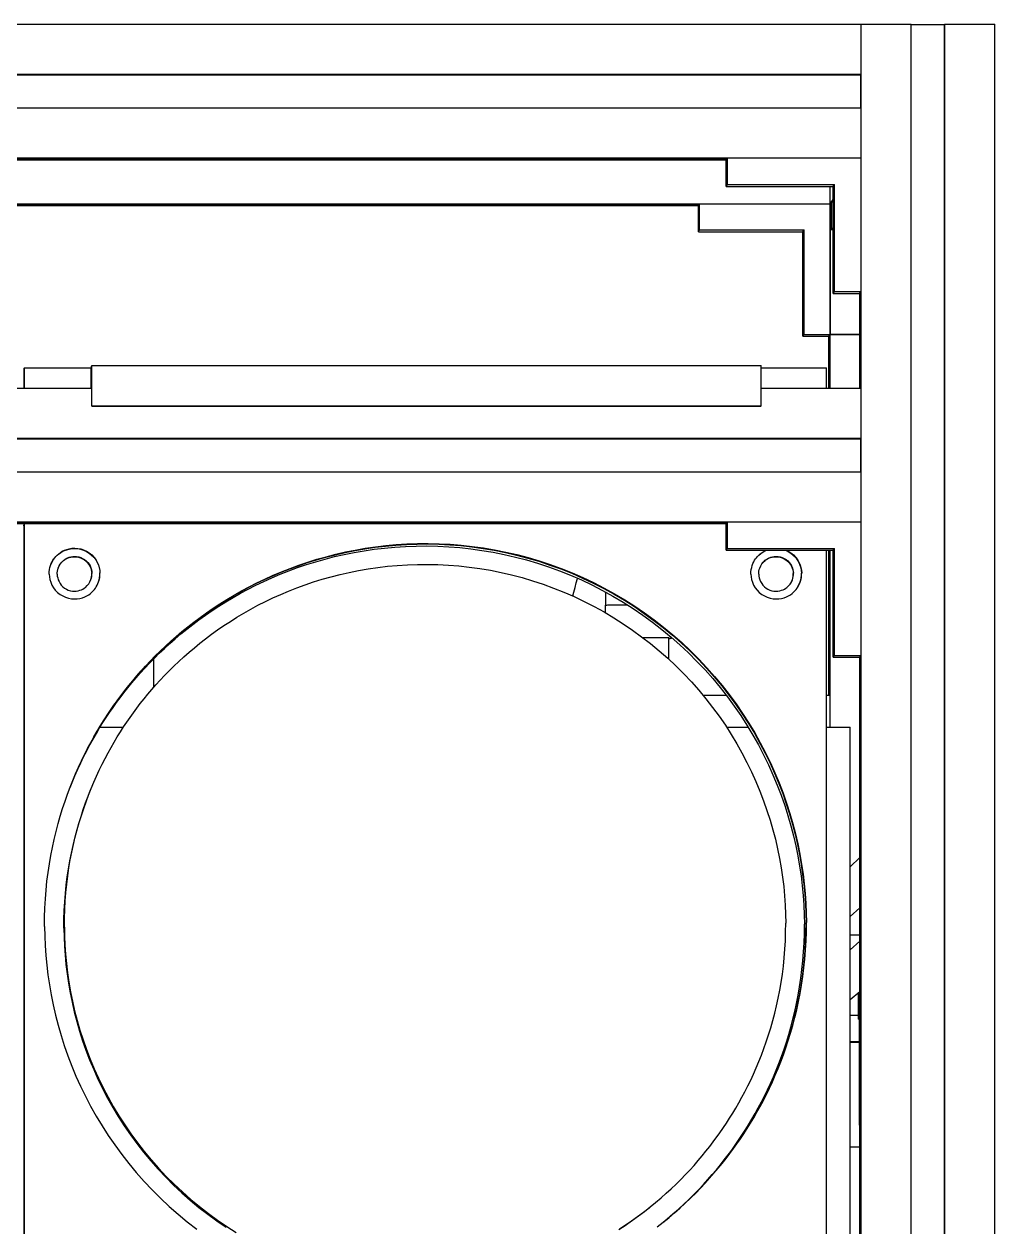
# Model space of a CAD drawing. Header units: millimetres. Extents: x -244 to 244, y -316 to 313.
# Drawn here: x 70.7 to 217.7, y 130.9 to 312.9 of the extents above; entities that cross this region are included whole.
import ezdxf

# ---------------------------------------------------------------- set-up
doc = ezdxf.new("R2010")
doc.units = ezdxf.units.MM
doc.layers.add('VISIBLE', color=7, linetype='Continuous')

msp = doc.modelspace()

# ---------------------------------------------------------------- linework, layer by layer
at = {"layer": 'VISIBLE'}
for p, q in [((-205.06, 312.91), (205.06, 312.91)), ((197.47, -315.95), (197.47, 312.91)), ((205.06, 43.76), (205.06, 312.91)), ((205.06, 312.82), (210.06, 312.82)), ((210.06, 312.82), (210.13, 312.91)), ((210.06, 43.76), (210.06, 312.82)), ((210.13, 43.76), (210.13, 312.91)), ((210.13, 312.91), (217.72, 312.91)), ((217.72, 43.76), (217.72, 312.91)), ((-197.47, 305.32), (197.47, 305.32)), ((-197.41, 305.22), (197.41, 305.22)), ((197.41, 305.22), (197.47, 305.32)), ((197.41, 300.25), (197.41, 305.22)), ((-197.47, 300.25), (197.47, 300.25)), ((-197.47, 292.66), (197.47, 292.66)), ((-177.15, 292.55), (177.15, 292.55)), ((-177.1, 292.47), (177.1, 292.47)), ((-177.04, 292.36), (177.04, 292.36)), ((177.04, 292.36), (177.22, 292.66)), ((177.04, 288.32), (177.04, 292.36)), ((177.22, 288.61), (177.22, 292.66)), ((177.04, 288.32), (177.22, 288.61)), ((177.04, 288.32), (193.22, 288.32)), ((177.22, 288.61), (193.42, 288.61)), ((192.78, 257.82), (192.78, 288.32)), ((193.22, 288.32), (193.42, 288.61)), ((193.22, 272.13), (193.22, 288.32)), ((193.42, 272.41), (193.42, 288.61)), ((192.78, 285.71), (193.22, 286.36)), ((192.97, 282.04), (192.97, 286)), ((192.97, 286), (193.22, 286)), ((-192.78, 285.71), (192.78, 285.71)), ((-172.95, 285.61), (172.95, 285.61)), ((-172.9, 285.54), (172.9, 285.54)), ((-172.84, 285.43), (172.84, 285.43)), ((172.84, 285.43), (173.01, 285.71)), ((172.84, 281.48), (172.84, 285.43)), ((173.01, 281.76), (173.01, 285.71)), ((172.84, 281.48), (173.01, 281.76)), ((172.84, 281.48), (188.64, 281.48)), ((173.01, 281.76), (188.83, 281.76)), ((188.64, 281.48), (188.83, 281.76)), ((188.64, 265.68), (188.64, 281.48)), ((188.83, 265.94), (188.83, 281.76)), ((192.82, 281.82), (192.97, 282.04)), ((192.82, 265.99), (192.82, 281.82)), ((192.82, 281.82), (193.22, 281.82)), ((192.97, 282.04), (193.22, 282.04)), ((193.22, 272.13), (193.42, 272.41)), ((193.22, 272.13), (197.27, 272.13)), ((193.42, 272.41), (197.47, 272.41)), ((197.23, 272.07), (197.47, 272.41)), ((197.23, 272.07), (197.23, 272.13)), ((197.23, 272.07), (197.27, 272.07)), ((197.27, 257.82), (197.27, 272.13)), ((197.34, 257.82), (197.34, 272.23)), ((197.39, 257.82), (197.39, 272.3)), ((188.64, 265.68), (188.83, 265.94)), ((188.83, 265.94), (197.27, 265.94)), ((192.59, 265.68), (192.82, 265.99)), ((192.71, 257.82), (192.71, 265.84)), ((192.82, 265.99), (197.27, 265.99)), ((188.64, 265.68), (192.59, 265.68)), ((192.59, 257.82), (192.59, 265.68)), ((192.66, 257.82), (192.66, 265.78)), ((70.79, 260.82), (70.81, 260.9)), ((70.79, 257.82), (70.79, 260.82)), ((70.81, 257.82), (70.81, 260.9)), ((70.81, 260.9), (80.93, 260.9)), ((80.93, 260.9), (81.03, 261.21)), ((80.93, 257.87), (80.93, 260.9)), ((81.03, 255.13), (81.03, 261.21)), ((81.03, 261.21), (182.31, 261.21)), ((182.31, 255.13), (182.31, 261.21)), ((182.31, 260.9), (192.21, 260.9)), ((192.21, 257.82), (192.21, 260.9)), ((50.64, 257.82), (81.01, 257.82)), ((80.93, 257.87), (81.01, 258.13)), ((80.93, 257.87), (81.01, 257.87)), ((81.01, 255.09), (81.01, 258.13)), ((182.31, 257.82), (197.47, 257.82)), ((81.01, 255.09), (81.03, 255.13)), ((81.01, 255.09), (182.28, 255.09)), ((81.03, 255.13), (182.31, 255.13)), ((182.28, 255.09), (182.31, 255.13)), ((-197.47, 250.23), (197.47, 250.23)), ((-197.41, 250.15), (197.41, 250.15)), ((197.41, 250.15), (197.47, 250.23)), ((197.41, 245.16), (197.41, 250.15)), ((-197.47, 245.16), (197.47, 245.16)), ((-197.47, 237.57), (197.47, 237.57)), ((-177.15, 237.48), (177.15, 237.48)), ((-177.1, 237.42), (177.1, 237.42)), ((-177.04, 237.33), (177.04, 237.33)), ((70.7, 236.96), (70.79, 237.26)), ((70.79, 116.05), (70.79, 237.33)), ((70.81, 116.05), (70.81, 237.33)), ((177.04, 237.33), (177.22, 237.57)), ((177.04, 233.28), (177.04, 237.33)), ((177.22, 233.52), (177.22, 237.57)), ((76.25, 232.9), (76.53, 233.07)), ((76.26, 232.93), (76.54, 233.11)), ((76.53, 233.07), (76.85, 233.23)), ((76.54, 233.11), (76.86, 233.27)), ((76.85, 233.23), (77.2, 233.36)), ((76.86, 233.27), (77.21, 233.4)), ((77.2, 233.36), (77.58, 233.46)), ((77.21, 233.4), (77.59, 233.5)), ((77.58, 233.46), (77.99, 233.53)), ((77.59, 233.5), (78, 233.57)), ((77.99, 233.53), (78.42, 233.55)), ((78, 233.57), (78.43, 233.59)), ((78.42, 233.55), (78.86, 233.52)), ((78.43, 233.59), (78.87, 233.56)), ((78.86, 233.52), (79.31, 233.44)), ((78.87, 233.56), (79.32, 233.47)), ((79.31, 233.44), (79.76, 233.3)), ((79.32, 233.47), (79.77, 233.33)), ((79.76, 233.3), (80.19, 233.1)), ((79.77, 233.33), (80.2, 233.14)), ((80.19, 233.1), (80.6, 232.85)), ((80.2, 233.14), (80.61, 232.89)), ((119.36, 232.94), (120.85, 233.24)), ((119.39, 233.01), (120.89, 233.31)), ((120.7, 232.94), (122.21, 233.2)), ((120.85, 233.24), (122.36, 233.5)), ((120.89, 233.31), (122.4, 233.57)), ((122.21, 233.2), (123.75, 233.43)), ((122.36, 233.5), (123.9, 233.72)), ((122.4, 233.57), (123.94, 233.8)), ((123.75, 233.43), (125.3, 233.61)), ((123.75, 233.43), (125.3, 233.61)), ((123.9, 233.72), (125.46, 233.91)), ((123.9, 233.72), (125.46, 233.91)), ((123.94, 233.8), (125.5, 233.98)), ((125.3, 233.61), (126.88, 233.76)), ((125.46, 233.91), (127.04, 234.05)), ((125.5, 233.98), (127.08, 234.12)), ((126.88, 233.76), (128.48, 233.86)), ((127.04, 234.05), (128.64, 234.15)), ((127.08, 234.12), (128.68, 234.22)), ((128.48, 233.86), (130.1, 233.91)), ((128.64, 234.15), (130.26, 234.21)), ((128.68, 234.22), (130.3, 234.28)), ((130.1, 233.91), (131.73, 233.93)), ((130.26, 234.21), (131.9, 234.22)), ((130.3, 234.28), (131.94, 234.29)), ((131.73, 233.93), (133.37, 233.89)), ((131.73, 233.93), (133.37, 233.89)), ((131.9, 234.22), (133.54, 234.19)), ((131.9, 234.22), (133.54, 234.19)), ((131.94, 234.29), (133.58, 234.26)), ((133.37, 233.89), (135.03, 233.81)), ((133.54, 234.19), (135.2, 234.1)), ((133.58, 234.26), (135.24, 234.17)), ((135.03, 233.81), (136.7, 233.67)), ((135.03, 233.81), (136.7, 233.67)), ((135.2, 234.1), (136.87, 233.97)), ((135.2, 234.1), (136.87, 233.97)), ((135.24, 234.17), (136.92, 234.04)), ((136.7, 233.67), (138.38, 233.49)), ((136.7, 233.67), (138.38, 233.49)), ((136.87, 233.97), (138.55, 233.79)), ((136.87, 233.97), (138.55, 233.79)), ((136.92, 234.04), (138.6, 233.86)), ((138.38, 233.49), (140.06, 233.26)), ((138.55, 233.79), (140.24, 233.55)), ((138.6, 233.86), (140.28, 233.62)), ((140.06, 233.26), (141.75, 232.97)), ((140.24, 233.55), (141.93, 233.27)), ((140.28, 233.62), (141.97, 233.34)), ((141.93, 233.27), (143.62, 232.93)), ((141.97, 233.34), (143.66, 233)), ((177.04, 233.28), (177.22, 233.52)), ((177.04, 233.28), (193.22, 233.28)), ((177.22, 233.52), (193.42, 233.52)), ((182.45, 232.9), (182.74, 233.07)), ((182.48, 232.93), (182.77, 233.11)), ((182.74, 233.07), (183.06, 233.23)), ((182.77, 233.11), (183.08, 233.27)), ((183.06, 233.23), (183.2, 233.28)), ((183.08, 233.27), (183.13, 233.28)), ((186, 233.28), (186.4, 233.1)), ((186.11, 233.28), (186.43, 233.14)), ((186.4, 233.1), (186.81, 232.85)), ((186.43, 233.14), (186.84, 232.89)), ((192.21, 116.05), (192.21, 233.28)), ((192.59, 211.33), (192.59, 233.28)), ((192.66, 211.33), (192.66, 233.28)), ((192.71, 211.33), (192.71, 233.28)), ((192.78, 211.33), (192.78, 233.28)), ((193.22, 233.28), (193.42, 233.52)), ((193.22, 217.1), (193.22, 233.28)), ((193.42, 217.32), (193.42, 233.52)), ((74.76, 230.99), (74.87, 231.26)), ((74.76, 230.96), (74.86, 231.23)), ((74.86, 231.23), (74.98, 231.48)), ((74.87, 231.26), (74.99, 231.52)), ((74.98, 231.48), (75.11, 231.71)), ((74.99, 231.52), (75.12, 231.75)), ((75.11, 231.71), (75.25, 231.92)), ((75.12, 231.75), (75.26, 231.95)), ((75.25, 231.92), (75.4, 232.12)), ((75.26, 231.95), (75.41, 232.15)), ((75.4, 232.12), (75.57, 232.32)), ((75.41, 232.15), (75.58, 232.35)), ((75.57, 232.32), (75.77, 232.52)), ((75.58, 232.35), (75.78, 232.55)), ((75.77, 232.52), (75.99, 232.71)), ((75.78, 232.55), (76, 232.75)), ((75.99, 232.71), (76.25, 232.9)), ((76, 232.75), (76.26, 232.93)), ((76.06, 230.92), (76.24, 231.22)), ((76.23, 231.19), (76.45, 231.46)), ((76.24, 231.22), (76.46, 231.49)), ((76.45, 231.46), (76.74, 231.73)), ((76.46, 231.49), (76.75, 231.76)), ((76.74, 231.73), (76.91, 231.86)), ((76.75, 231.76), (76.92, 231.89)), ((76.91, 231.86), (77.11, 231.97)), ((76.92, 231.89), (77.12, 232.01)), ((77.11, 231.97), (77.33, 232.08)), ((77.12, 232.01), (77.34, 232.12)), ((77.33, 232.08), (77.57, 232.17)), ((77.34, 232.12), (77.58, 232.21)), ((77.57, 232.17), (77.83, 232.24)), ((77.58, 232.21), (77.84, 232.28)), ((77.83, 232.24), (78.1, 232.29)), ((77.84, 232.28), (78.12, 232.32)), ((78.1, 232.29), (78.4, 232.3)), ((78.12, 232.32), (78.41, 232.34)), ((78.4, 232.3), (78.7, 232.28)), ((78.41, 232.34), (78.71, 232.32)), ((78.7, 232.28), (79.01, 232.22)), ((78.7, 232.28), (79.01, 232.22)), ((78.71, 232.32), (79.02, 232.26)), ((79.01, 232.22), (79.31, 232.13)), ((79.01, 232.22), (79.31, 232.13)), ((79.02, 232.26), (79.33, 232.16)), ((79.31, 232.13), (79.61, 231.99)), ((79.31, 232.13), (79.61, 231.99)), ((79.33, 232.16), (79.62, 232.03)), ((79.61, 231.99), (79.89, 231.82)), ((79.61, 231.99), (79.89, 231.82)), ((79.62, 232.03), (79.9, 231.86)), ((79.89, 231.82), (80.15, 231.62)), ((79.89, 231.82), (80.15, 231.62)), ((79.9, 231.86), (80.16, 231.65)), ((80.15, 231.62), (80.37, 231.38)), ((80.15, 231.62), (80.37, 231.38)), ((80.16, 231.65), (80.39, 231.42)), ((80.37, 231.38), (80.57, 231.13)), ((80.39, 231.42), (80.58, 231.16)), ((80.6, 232.85), (80.98, 232.55)), ((80.61, 232.89), (80.99, 232.59)), ((80.98, 232.55), (81.31, 232.21)), ((80.99, 232.59), (81.32, 232.24)), ((81.31, 232.21), (81.59, 231.84)), ((81.32, 232.24), (81.6, 231.87)), ((81.59, 231.84), (81.82, 231.44)), ((81.6, 231.87), (81.83, 231.48)), ((81.82, 231.44), (82, 231.03)), ((81.83, 231.48), (82.01, 231.07)), ((112.3, 230.94), (113.66, 231.4)), ((112.33, 231.01), (113.69, 231.47)), ((113.51, 231.11), (114.9, 231.54)), ((113.66, 231.4), (115.04, 231.83)), ((113.69, 231.47), (115.08, 231.9)), ((114.9, 231.54), (116.31, 231.94)), ((115.04, 231.83), (116.45, 232.23)), ((115.08, 231.9), (116.49, 232.3)), ((116.31, 231.94), (117.74, 232.31)), ((116.45, 232.23), (117.89, 232.6)), ((116.49, 232.3), (117.93, 232.67)), ((117.74, 232.31), (119.21, 232.64)), ((117.89, 232.6), (119.36, 232.94)), ((117.93, 232.67), (119.39, 233.01)), ((119.21, 232.64), (120.7, 232.94)), ((141.75, 232.97), (143.44, 232.63)), ((143.44, 232.63), (145.13, 232.24)), ((143.62, 232.93), (145.31, 232.54)), ((143.66, 233), (145.35, 232.61)), ((145.13, 232.24), (146.81, 231.8)), ((145.31, 232.54), (147, 232.09)), ((145.35, 232.61), (147.04, 232.16)), ((146.81, 231.8), (148.49, 231.3)), ((147, 232.09), (148.68, 231.6)), ((147.04, 232.16), (148.72, 231.67)), ((148.49, 231.3), (150.16, 230.75)), ((148.68, 231.6), (150.35, 231.04)), ((148.72, 231.67), (150.4, 231.11)), ((180.99, 230.99), (181.09, 231.26)), ((181.09, 231.26), (181.21, 231.52)), ((181.21, 231.52), (181.34, 231.75)), ((181.34, 231.75), (181.48, 231.95)), ((181.48, 231.95), (181.63, 232.15)), ((181.61, 232.13), (181.77, 232.32)), ((181.63, 232.15), (181.8, 232.35)), ((181.77, 232.32), (181.97, 232.52)), ((181.8, 232.35), (182, 232.55)), ((181.97, 232.52), (182.2, 232.71)), ((182, 232.55), (182.22, 232.75)), ((182.2, 232.71), (182.45, 232.9)), ((182.22, 232.75), (182.48, 232.93)), ((182.26, 230.92), (182.44, 231.22)), ((182.44, 231.22), (182.66, 231.49)), ((182.44, 231.22), (182.64, 231.46)), ((182.64, 231.46), (182.93, 231.73)), ((182.66, 231.49), (182.95, 231.76)), ((182.93, 231.73), (183.1, 231.86)), ((182.95, 231.76), (183.13, 231.89)), ((183.1, 231.86), (183.3, 231.97)), ((183.13, 231.89), (183.32, 232.01)), ((183.3, 231.97), (183.51, 232.08)), ((183.32, 232.01), (183.54, 232.12)), ((183.51, 232.08), (183.75, 232.17)), ((183.54, 232.12), (183.78, 232.21)), ((183.75, 232.17), (184.01, 232.24)), ((183.78, 232.21), (184.04, 232.28)), ((184.01, 232.24), (184.29, 232.29)), ((184.04, 232.28), (184.32, 232.32)), ((184.29, 232.29), (184.59, 232.3)), ((184.32, 232.32), (184.61, 232.34)), ((184.59, 232.3), (184.89, 232.28)), ((184.61, 232.34), (184.92, 232.32)), ((184.89, 232.28), (185.2, 232.22)), ((184.89, 232.28), (185.2, 232.22)), ((184.92, 232.32), (185.23, 232.26)), ((185.2, 232.22), (185.5, 232.13)), ((185.2, 232.22), (185.5, 232.13)), ((185.23, 232.26), (185.53, 232.16)), ((185.5, 232.13), (185.8, 231.99)), ((185.5, 232.13), (185.8, 231.99)), ((185.53, 232.16), (185.83, 232.03)), ((185.8, 231.99), (186.08, 231.82)), ((185.8, 231.99), (186.08, 231.82)), ((185.83, 232.03), (186.11, 231.86)), ((186.08, 231.82), (186.34, 231.62)), ((186.08, 231.82), (186.34, 231.62)), ((186.11, 231.86), (186.36, 231.65)), ((186.34, 231.62), (186.56, 231.38)), ((186.34, 231.62), (186.56, 231.38)), ((186.36, 231.65), (186.59, 231.42)), ((186.56, 231.38), (186.76, 231.13)), ((186.59, 231.42), (186.78, 231.16)), ((186.81, 232.85), (187.18, 232.55)), ((186.84, 232.89), (187.21, 232.59)), ((187.18, 232.55), (187.51, 232.21)), ((187.21, 232.59), (187.54, 232.24)), ((187.51, 232.21), (187.8, 231.84)), ((187.54, 232.24), (187.82, 231.87)), ((187.8, 231.84), (188.03, 231.44)), ((187.82, 231.87), (188.05, 231.48)), ((188.03, 231.44), (188.2, 231.03)), ((188.05, 231.48), (188.23, 231.07)), ((74.56, 229.63), (74.57, 230)), ((74.56, 229.63), (74.59, 229.23)), ((74.57, 230), (74.61, 230.35)), ((74.61, 230.35), (74.67, 230.68)), ((74.67, 230.68), (74.76, 230.99)), ((75.76, 229.63), (75.77, 229.88)), ((75.76, 229.63), (75.78, 229.36)), ((75.77, 229.88), (75.79, 230.12)), ((75.79, 230.12), (75.84, 230.35)), ((75.84, 230.35), (75.9, 230.56)), ((75.89, 230.53), (76.05, 230.89)), ((75.9, 230.56), (76.06, 230.92)), ((76.05, 230.89), (76.23, 231.19)), ((80.57, 231.13), (80.72, 230.86)), ((80.58, 231.16), (80.74, 230.89)), ((80.72, 230.86), (80.85, 230.58)), ((80.74, 230.89), (80.86, 230.61)), ((80.85, 230.58), (80.93, 230.3)), ((80.86, 230.61), (80.94, 230.33)), ((80.93, 230.3), (80.98, 230.02)), ((80.94, 230.33), (81, 230.06)), ((80.97, 229.25), (81, 229.5)), ((80.98, 230.02), (81.01, 229.75)), ((80.99, 229.29), (81.01, 229.53)), ((81, 230.06), (81.02, 229.79)), ((81, 229.5), (81.01, 229.75)), ((81.01, 229.53), (81.02, 229.79)), ((82, 231.03), (82.12, 230.62)), ((82.01, 231.07), (82.14, 230.66)), ((82.12, 230.62), (82.2, 230.22)), ((82.14, 230.66), (82.21, 230.25)), ((82.18, 229.1), (82.22, 229.45)), ((82.2, 230.22), (82.23, 229.82)), ((82.2, 229.13), (82.24, 229.48)), ((82.21, 230.25), (82.24, 229.86)), ((82.22, 229.45), (82.23, 229.82)), ((82.24, 229.48), (82.24, 229.86)), ((107.17, 228.85), (108.41, 229.41)), ((107.2, 228.92), (108.44, 229.48)), ((108.27, 229.12), (109.54, 229.65)), ((108.41, 229.41), (109.67, 229.94)), ((108.44, 229.48), (109.71, 230.01)), ((109.54, 229.65), (110.83, 230.16)), ((109.67, 229.94), (110.97, 230.46)), ((109.71, 230.01), (111.01, 230.53)), ((110.83, 230.16), (112.16, 230.65)), ((110.97, 230.46), (112.3, 230.94)), ((111.01, 230.53), (112.33, 231.01)), ((112.16, 230.65), (113.51, 231.11)), ((117.22, 229.26), (118.58, 229.61)), ((118.58, 229.61), (119.97, 229.92)), ((119.97, 229.92), (121.38, 230.21)), ((121.38, 230.21), (122.82, 230.46)), ((122.82, 230.46), (124.28, 230.67)), ((124.28, 230.67), (125.75, 230.85)), ((125.75, 230.85), (127.25, 230.98)), ((127.25, 230.98), (128.77, 231.08)), ((128.77, 231.08), (130.3, 231.13)), ((130.3, 231.13), (131.85, 231.14)), ((131.85, 231.14), (133.41, 231.11)), ((133.41, 231.11), (134.98, 231.03)), ((134.98, 231.03), (136.56, 230.9)), ((136.56, 230.9), (138.15, 230.73)), ((138.15, 230.73), (139.75, 230.51)), ((139.75, 230.51), (141.35, 230.24)), ((141.35, 230.24), (142.95, 229.92)), ((142.95, 229.92), (144.55, 229.55)), ((144.55, 229.55), (146.15, 229.13)), ((150.16, 230.75), (151.82, 230.15)), ((150.35, 231.04), (152.02, 230.44)), ((150.4, 231.11), (152.06, 230.51)), ((151.82, 230.15), (153.47, 229.49)), ((152.02, 230.44), (153.67, 229.78)), ((152.06, 230.51), (153.71, 229.85)), ((153.47, 229.49), (155.11, 228.78)), ((153.67, 229.78), (155.3, 229.07)), ((153.71, 229.85), (155.35, 229.14)), ((180.78, 229.63), (180.79, 230)), ((180.78, 229.63), (180.81, 229.23)), ((180.79, 230), (180.83, 230.35)), ((180.83, 230.35), (180.9, 230.68)), ((180.9, 230.68), (180.99, 230.99)), ((181.97, 229.88), (182, 230.12)), ((181.97, 229.63), (181.97, 229.88)), ((181.97, 229.63), (181.99, 229.36)), ((182, 230.12), (182.05, 230.35)), ((182.05, 230.35), (182.11, 230.56)), ((182.11, 230.56), (182.26, 230.92)), ((186.76, 231.13), (186.91, 230.86)), ((186.78, 231.16), (186.94, 230.89)), ((186.91, 230.86), (187.04, 230.58)), ((186.94, 230.89), (187.06, 230.61)), ((187.04, 230.58), (187.12, 230.3)), ((187.06, 230.61), (187.15, 230.33)), ((187.12, 230.3), (187.17, 230.02)), ((187.15, 230.33), (187.2, 230.06)), ((187.16, 229.25), (187.19, 229.5)), ((187.17, 230.02), (187.2, 229.75)), ((187.19, 229.5), (187.2, 229.75)), ((187.19, 229.29), (187.22, 229.53)), ((187.2, 230.06), (187.22, 229.79)), ((187.22, 229.53), (187.22, 229.79)), ((188.2, 231.03), (188.33, 230.62)), ((188.23, 231.07), (188.36, 230.66)), ((188.33, 230.62), (188.4, 230.22)), ((188.36, 230.66), (188.43, 230.25)), ((188.39, 229.1), (188.43, 229.45)), ((188.4, 230.22), (188.44, 229.82)), ((188.42, 229.13), (188.46, 229.48)), ((188.43, 230.25), (188.47, 229.86)), ((188.43, 229.45), (188.44, 229.82)), ((188.46, 229.48), (188.47, 229.86)), ((74.59, 229.23), (74.67, 228.83)), ((74.67, 228.83), (74.79, 228.42)), ((74.79, 228.42), (74.97, 228.01)), ((74.97, 228.01), (75.2, 227.61)), ((75.2, 227.61), (75.48, 227.24)), ((75.78, 229.36), (75.84, 229.08)), ((75.84, 229.08), (75.92, 228.8)), ((75.92, 228.8), (76.04, 228.52)), ((76.04, 228.52), (76.2, 228.25)), ((76.04, 228.52), (76.2, 228.25)), ((76.2, 228.25), (76.39, 227.99)), ((76.2, 228.25), (76.39, 227.99)), ((76.39, 227.99), (76.62, 227.76)), ((76.39, 227.99), (76.62, 227.76)), ((76.62, 227.76), (76.88, 227.56)), ((79.86, 227.52), (80.03, 227.65)), ((80.03, 227.65), (80.32, 227.92)), ((80.32, 227.92), (80.54, 228.19)), ((80.54, 228.19), (80.72, 228.49)), ((80.72, 228.49), (80.88, 228.86)), ((80.87, 228.84), (80.93, 229.03)), ((80.88, 228.86), (80.94, 229.06)), ((80.93, 229.03), (80.97, 229.25)), ((80.94, 229.06), (80.99, 229.29)), ((81.55, 227.53), (81.68, 227.74)), ((81.68, 227.74), (81.81, 227.97)), ((81.81, 227.97), (81.93, 228.22)), ((81.93, 228.22), (82.04, 228.5)), ((82.03, 228.47), (82.12, 228.77)), ((82.04, 228.5), (82.13, 228.8)), ((82.12, 228.77), (82.18, 229.1)), ((82.13, 228.8), (82.2, 229.13)), ((103.63, 227.05), (104.78, 227.67)), ((103.66, 227.12), (104.81, 227.74)), ((104.65, 227.38), (105.82, 227.98)), ((104.78, 227.67), (105.96, 228.27)), ((104.81, 227.74), (105.99, 228.34)), ((105.82, 227.98), (107.03, 228.56)), ((105.96, 228.27), (107.17, 228.85)), ((105.99, 228.34), (107.2, 228.92)), ((107.03, 228.56), (108.27, 229.12)), ((110.8, 227.09), (112.03, 227.57)), ((112.03, 227.57), (113.29, 228.03)), ((113.29, 228.03), (114.57, 228.47)), ((114.57, 228.47), (115.88, 228.88)), ((115.88, 228.88), (117.22, 229.26)), ((146.15, 229.13), (147.74, 228.65)), ((147.74, 228.65), (149.33, 228.13)), ((149.33, 228.13), (150.9, 227.56)), ((153.96, 226.95), (154.16, 227.64)), ((154.16, 227.64), (154.35, 228.32)), ((154.35, 228.32), (154.53, 228.99)), ((154.53, 228.99), (154.54, 229.02)), ((155.11, 228.78), (156.72, 228.02)), ((155.3, 229.07), (156.92, 228.3)), ((155.35, 229.14), (156.97, 228.37)), ((156.72, 228.02), (158.31, 227.2)), ((156.92, 228.3), (158.51, 227.49)), ((156.97, 228.37), (158.56, 227.56)), ((180.81, 229.23), (180.89, 228.83)), ((180.89, 228.83), (181.01, 228.42)), ((181.01, 228.42), (181.19, 228.01)), ((181.19, 228.01), (181.42, 227.61)), ((181.42, 227.61), (181.71, 227.24)), ((181.99, 229.36), (182.04, 229.08)), ((182.04, 229.08), (182.13, 228.8)), ((182.13, 228.8), (182.25, 228.52)), ((182.25, 228.52), (182.41, 228.25)), ((182.25, 228.52), (182.41, 228.25)), ((182.41, 228.25), (182.6, 227.99)), ((182.41, 228.25), (182.6, 227.99)), ((182.6, 227.99), (182.83, 227.76)), ((182.6, 227.99), (182.83, 227.76)), ((182.83, 227.76), (183.08, 227.56)), ((186.06, 227.52), (186.24, 227.65)), ((186.24, 227.65), (186.53, 227.92)), ((186.52, 227.92), (186.72, 228.16)), ((186.53, 227.92), (186.75, 228.19)), ((186.72, 228.16), (186.9, 228.46)), ((186.75, 228.19), (186.93, 228.49)), ((186.9, 228.46), (187.06, 228.82)), ((186.93, 228.49), (187.08, 228.86)), ((187.06, 228.82), (187.12, 229.03)), ((187.08, 228.86), (187.15, 229.06)), ((187.12, 229.03), (187.16, 229.25)), ((187.15, 229.06), (187.19, 229.29)), ((187.74, 227.5), (187.87, 227.7)), ((187.77, 227.53), (187.9, 227.74)), ((187.87, 227.7), (188, 227.93)), ((187.9, 227.74), (188.03, 227.97)), ((188, 227.93), (188.12, 228.19)), ((188.03, 227.97), (188.15, 228.22)), ((188.12, 228.19), (188.23, 228.46)), ((188.15, 228.22), (188.26, 228.5)), ((188.23, 228.46), (188.32, 228.77)), ((188.26, 228.5), (188.35, 228.8)), ((188.32, 228.77), (188.39, 229.1)), ((188.35, 228.8), (188.42, 229.13)), ((75.48, 227.24), (75.82, 226.9)), ((75.48, 227.24), (75.82, 226.9)), ((75.82, 226.9), (76.19, 226.6)), ((76.19, 226.6), (76.6, 226.35)), ((76.19, 226.6), (76.6, 226.35)), ((76.6, 226.35), (77.03, 226.15)), ((76.6, 226.35), (77.03, 226.15)), ((76.88, 227.56), (77.16, 227.38)), ((76.88, 227.56), (77.16, 227.38)), ((77.03, 226.15), (77.48, 226.01)), ((77.16, 227.38), (77.45, 227.25)), ((77.16, 227.38), (77.45, 227.25)), ((77.45, 227.25), (77.76, 227.15)), ((77.48, 226.01), (77.93, 225.93)), ((77.76, 227.15), (78.07, 227.1)), ((77.93, 225.93), (78.37, 225.9)), ((78.07, 227.1), (78.37, 227.08)), ((78.37, 227.08), (78.66, 227.09)), ((78.37, 225.9), (78.8, 225.92)), ((78.66, 227.09), (78.94, 227.14)), ((78.8, 225.92), (79.21, 225.98)), ((78.94, 227.14), (79.2, 227.21)), ((79.2, 227.21), (79.44, 227.3)), ((79.21, 225.98), (79.59, 226.09)), ((79.44, 227.3), (79.66, 227.4)), ((79.59, 226.09), (79.94, 226.22)), ((79.66, 227.4), (79.86, 227.52)), ((79.94, 226.22), (80.26, 226.38)), ((80.26, 226.38), (80.55, 226.55)), ((80.55, 226.55), (80.8, 226.74)), ((80.8, 226.74), (81.03, 226.93)), ((81.03, 226.93), (81.22, 227.13)), ((81.22, 227.13), (81.4, 227.33)), ((81.4, 227.33), (81.55, 227.53)), ((100.36, 225.11), (101.42, 225.77)), ((100.39, 225.17), (101.45, 225.84)), ((101.29, 225.48), (102.38, 226.13)), ((101.42, 225.77), (102.51, 226.42)), ((101.45, 225.84), (102.54, 226.49)), ((102.38, 226.13), (103.5, 226.77)), ((102.51, 226.42), (103.63, 227.05)), ((102.54, 226.49), (103.66, 227.12)), ((103.5, 226.77), (104.65, 227.38)), ((107.28, 225.5), (108.42, 226.05)), ((108.42, 226.05), (109.6, 226.58)), ((109.6, 226.58), (110.8, 227.09)), ((150.9, 227.56), (152.47, 226.93)), ((152.47, 226.93), (154.02, 226.26)), ((153.8, 226.35), (153.96, 226.95)), ((154.02, 226.26), (155.55, 225.54)), ((158.31, 227.2), (159.88, 226.33)), ((158.51, 227.49), (160.09, 226.62)), ((158.56, 227.56), (160.13, 226.69)), ((158.76, 226.96), (158.76, 226.41)), ((158.76, 226.41), (158.76, 225.69)), ((159.88, 226.33), (161.43, 225.42)), ((160.09, 226.62), (161.63, 225.7)), ((160.13, 226.69), (161.68, 225.77)), ((161.68, 225.77), (163.2, 224.81)), ((181.71, 227.24), (182.04, 226.9)), ((181.71, 227.24), (182.04, 226.9)), ((182.04, 226.9), (182.41, 226.6)), ((182.41, 226.6), (182.82, 226.35)), ((182.41, 226.6), (182.82, 226.35)), ((182.82, 226.35), (183.25, 226.15)), ((182.82, 226.35), (183.25, 226.15)), ((183.08, 227.56), (183.36, 227.38)), ((183.08, 227.56), (183.36, 227.38)), ((183.25, 226.15), (183.7, 226.01)), ((183.36, 227.38), (183.66, 227.25)), ((183.36, 227.38), (183.66, 227.25)), ((183.66, 227.25), (183.96, 227.15)), ((183.7, 226.01), (184.15, 225.93)), ((183.96, 227.15), (184.27, 227.1)), ((184.15, 225.93), (184.59, 225.9)), ((184.27, 227.1), (184.58, 227.08)), ((184.58, 227.08), (184.87, 227.09)), ((184.59, 225.9), (185.02, 225.92)), ((184.87, 227.09), (185.15, 227.14)), ((185.02, 225.92), (185.43, 225.98)), ((185.15, 227.14), (185.41, 227.21)), ((185.41, 227.21), (185.65, 227.3)), ((185.43, 225.98), (185.81, 226.09)), ((185.65, 227.3), (185.87, 227.4)), ((185.81, 226.09), (186.16, 226.22)), ((185.87, 227.4), (186.06, 227.52)), ((186.16, 226.22), (186.48, 226.38)), ((186.48, 226.38), (186.77, 226.55)), ((186.77, 226.55), (187.02, 226.74)), ((187.02, 226.74), (187.25, 226.93)), ((187.25, 226.93), (187.45, 227.13)), ((187.45, 227.13), (187.62, 227.33)), ((187.6, 227.31), (187.74, 227.5)), ((187.62, 227.33), (187.77, 227.53)), ((98.21, 223.46), (99.2, 224.15)), ((98.33, 223.74), (99.33, 224.43)), ((98.36, 223.81), (99.36, 224.5)), ((99.2, 224.15), (100.23, 224.82)), ((99.33, 224.43), (100.36, 225.11)), ((99.36, 224.5), (100.39, 225.17)), ((100.23, 224.82), (101.29, 225.48)), ((104.01, 223.75), (105.07, 224.35)), ((105.07, 224.35), (106.16, 224.94)), ((106.16, 224.94), (107.28, 225.5)), ((155.55, 225.54), (157.06, 224.76)), ((157.06, 224.76), (158.55, 223.94)), ((158.55, 223.94), (160.01, 223.07)), ((158.76, 225.69), (158.76, 224.97)), ((158.76, 223.82), (158.76, 224.97)), ((158.76, 224.97), (158.77, 224.97)), ((158.77, 224.97), (158.81, 224.97)), ((158.81, 224.97), (158.87, 224.98)), ((158.87, 224.98), (158.97, 224.98)), ((158.97, 224.98), (159.1, 224.99)), ((159.1, 224.99), (159.28, 224.99)), ((159.28, 224.99), (159.51, 224.99)), ((159.51, 224.99), (159.78, 225)), ((159.78, 225), (160.12, 225)), ((160.12, 225), (160.5, 225.01)), ((160.5, 225.01), (160.95, 225.01)), ((160.95, 225.01), (161.45, 225.02)), ((161.43, 225.42), (162.95, 224.45)), ((161.45, 225.02), (161.99, 225.02)), ((161.63, 225.7), (163.15, 224.74)), ((161.99, 225.02), (162.06, 225.02)), ((162.95, 224.45), (164.43, 223.44)), ((163.15, 224.74), (164.64, 223.72)), ((163.2, 224.81), (164.69, 223.79)), ((95.5, 221.62), (96.41, 222.34)), ((95.53, 221.69), (96.44, 222.4)), ((96.29, 222.06), (97.23, 222.76)), ((96.41, 222.34), (97.36, 223.04)), ((96.44, 222.4), (97.39, 223.11)), ((97.23, 222.76), (98.21, 223.46)), ((97.36, 223.04), (98.33, 223.74)), ((97.39, 223.11), (98.36, 223.81)), ((101, 221.87), (101.98, 222.51)), ((101.98, 222.51), (102.98, 223.14)), ((102.98, 223.14), (104.01, 223.75)), ((160.01, 223.07), (161.45, 222.16)), ((161.45, 222.16), (162.86, 221.2)), ((164.43, 223.44), (165.89, 222.38)), ((164.64, 223.72), (166.1, 222.66)), ((164.69, 223.79), (166.15, 222.73)), ((165.89, 222.38), (167.31, 221.28)), ((166.1, 222.66), (167.52, 221.56)), ((166.15, 222.73), (167.57, 221.63)), ((93.63, 219.89), (94.49, 220.62)), ((93.75, 220.17), (94.61, 220.9)), ((93.78, 220.24), (94.64, 220.97)), ((94.49, 220.62), (95.38, 221.34)), ((94.61, 220.9), (95.5, 221.62)), ((94.64, 220.97), (95.53, 221.69)), ((95.38, 221.34), (96.29, 222.06)), ((98.24, 219.88), (99.13, 220.55)), ((99.13, 220.55), (100.05, 221.22)), ((100.05, 221.22), (101, 221.87)), ((162.86, 221.2), (164.24, 220.19)), ((167.31, 221.28), (168.69, 220.14)), ((167.52, 221.56), (168.91, 220.41)), ((167.57, 221.63), (168.96, 220.48)), ((168.91, 220.41), (170.25, 219.23)), ((168.96, 220.48), (170.31, 219.29)), ((91.33, 217.95), (92.11, 218.7)), ((91.36, 218.02), (92.14, 218.76)), ((92, 218.42), (92.8, 219.16)), ((92.11, 218.7), (92.92, 219.43)), ((92.14, 218.76), (92.95, 219.5)), ((92.8, 219.16), (93.63, 219.89)), ((92.92, 219.43), (93.75, 220.17)), ((92.95, 219.5), (93.78, 220.24)), ((95.72, 217.83), (96.53, 218.52)), ((96.53, 218.52), (97.37, 219.21)), ((97.37, 219.21), (98.24, 219.88)), ((164.24, 220.19), (165.59, 219.15)), ((164.4, 220.07), (168.36, 220.07)), ((165.59, 219.15), (166.9, 218.06)), ((168.36, 216.77), (168.36, 220.07)), ((168.36, 219.98), (168.46, 219.98)), ((168.36, 219.94), (168.43, 219.94)), ((168.43, 219.94), (168.56, 219.94)), ((168.46, 219.98), (168.59, 219.97)), ((168.56, 219.94), (168.66, 219.95)), ((168.59, 219.97), (168.68, 219.97)), ((168.66, 219.95), (168.72, 219.95)), ((168.68, 219.97), (168.74, 219.96)), ((168.69, 220.14), (170.04, 218.95)), ((168.72, 219.95), (168.76, 219.95)), ((168.74, 219.96), (168.77, 219.96)), ((168.76, 219.95), (168.77, 219.96)), ((168.77, 219.96), (168.77, 220.07)), ((168.77, 219.96), (168.77, 219.96)), ((170.04, 218.95), (171.35, 217.73)), ((170.25, 219.23), (171.56, 218)), ((170.31, 219.29), (171.61, 218.07)), ((89.74, 216.19), (90.47, 216.93)), ((89.85, 216.46), (90.58, 217.21)), ((89.88, 216.53), (90.61, 217.27)), ((90.39, 212.54), (90.39, 216.86)), ((90.47, 216.93), (91.22, 217.68)), ((90.58, 217.21), (91.33, 217.95)), ((90.61, 217.27), (91.36, 218.02)), ((91.22, 217.68), (92, 218.42)), ((94.17, 216.44), (94.93, 217.14)), ((94.93, 217.14), (95.72, 217.83)), ((166.9, 218.06), (168.18, 216.94)), ((168.18, 216.94), (169.42, 215.78)), ((171.35, 217.73), (172.61, 216.46)), ((171.56, 218), (172.83, 216.74)), ((171.61, 218.07), (172.88, 216.8)), ((172.83, 216.74), (174.05, 215.44)), ((172.88, 216.8), (174.1, 215.5)), ((193.22, 217.1), (193.42, 217.32)), ((193.22, 217.1), (197.27, 217.1)), ((193.42, 217.32), (197.47, 217.32)), ((197.27, 217.1), (197.47, 217.32)), ((197.27, 116.05), (197.27, 217.1)), ((197.34, 116.05), (197.34, 217.18)), ((197.39, 116.05), (197.39, 217.23)), ((87.81, 214.21), (88.47, 214.96)), ((87.83, 214.28), (88.49, 215.03)), ((88.35, 214.69), (89.03, 215.44)), ((88.47, 214.96), (89.15, 215.71)), ((88.49, 215.03), (89.17, 215.78)), ((89.03, 215.44), (89.74, 216.19)), ((89.15, 215.71), (89.85, 216.46)), ((89.17, 215.78), (89.88, 216.53)), ((92.02, 214.32), (92.71, 215.03)), ((92.71, 215.03), (93.43, 215.73)), ((93.43, 215.73), (94.17, 216.44)), ((169.42, 215.78), (170.62, 214.58)), ((172.61, 216.46), (173.83, 215.17)), ((173.83, 215.17), (175.01, 213.84)), ((174.05, 215.44), (175.23, 214.11)), ((174.1, 215.5), (175.28, 214.17)), ((86.45, 212.45), (87.06, 213.2)), ((86.56, 212.72), (87.17, 213.46)), ((86.59, 212.78), (87.2, 213.53)), ((87.06, 213.2), (87.7, 213.94)), ((87.17, 213.46), (87.81, 214.21)), ((87.2, 213.53), (87.83, 214.28)), ((87.7, 213.94), (88.35, 214.69)), ((90.71, 212.9), (91.36, 213.61)), ((91.36, 213.61), (92.02, 214.32)), ((170.62, 214.58), (171.77, 213.35)), ((171.77, 213.35), (172.89, 212.09)), ((175.01, 213.84), (176.14, 212.48)), ((175.23, 214.11), (176.36, 212.75)), ((175.28, 214.17), (176.41, 212.81)), ((84.85, 210.49), (85.4, 211.23)), ((84.88, 210.55), (85.43, 211.29)), ((85.29, 210.96), (85.86, 211.7)), ((85.4, 211.23), (85.97, 211.97)), ((85.43, 211.29), (86, 212.04)), ((85.86, 211.7), (86.45, 212.45)), ((85.97, 211.97), (86.56, 212.72)), ((86, 212.04), (86.59, 212.78)), ((88.91, 210.77), (89.49, 211.48)), ((89.49, 211.48), (90.09, 212.19)), ((90.09, 212.19), (90.71, 212.9)), ((172.89, 212.09), (173.96, 210.8)), ((173.52, 211.33), (177.03, 211.33)), ((176.14, 212.48), (177.22, 211.09)), ((176.36, 212.75), (177.44, 211.36)), ((176.41, 212.81), (177.5, 211.42)), ((177.44, 211.36), (178.48, 209.94)), ((177.5, 211.42), (178.53, 210.01)), ((192.21, 211.33), (192.8, 211.33)), ((192.8, 206.51), (192.8, 211.33)), ((83.7, 208.74), (84.22, 209.48)), ((83.81, 209), (84.33, 209.75)), ((83.83, 209.06), (84.35, 209.81)), ((84.22, 209.48), (84.75, 210.22)), ((84.33, 209.75), (84.85, 210.49)), ((84.35, 209.81), (84.88, 210.55)), ((84.75, 210.22), (85.29, 210.96)), ((87.81, 209.36), (88.35, 210.07)), ((88.35, 210.07), (88.91, 210.77)), ((173.96, 210.8), (174.99, 209.49)), ((174.99, 209.49), (175.97, 208.15)), ((177.22, 211.09), (178.25, 209.68)), ((178.25, 209.68), (179.24, 208.24)), ((178.48, 209.94), (179.47, 208.51)), ((178.53, 210.01), (179.52, 208.57)), ((82.68, 207.19), (83.19, 207.97)), ((82.79, 207.45), (83.3, 208.23)), ((82.81, 207.51), (83.32, 208.3)), ((83.19, 207.97), (83.7, 208.74)), ((83.3, 208.23), (83.81, 209)), ((83.32, 208.3), (83.83, 209.06)), ((85.82, 206.53), (86.79, 207.96)), ((86.79, 207.96), (87.81, 209.36)), ((175.97, 208.15), (176.91, 206.78)), ((179.24, 208.24), (180.18, 206.79)), ((179.47, 208.51), (180.41, 207.05)), ((179.52, 208.57), (180.46, 207.11)), ((81.3, 204.96), (81.79, 205.81)), ((81.32, 205.02), (81.81, 205.87)), ((81.69, 205.55), (82.18, 206.38)), ((81.79, 205.81), (82.29, 206.64)), ((81.81, 205.87), (82.31, 206.7)), ((82.18, 206.38), (82.68, 207.19)), ((82.26, 206.51), (85.8, 206.51)), ((82.29, 206.64), (82.79, 207.45)), ((82.31, 206.7), (82.81, 207.51)), ((84.86, 205.02), (85.33, 205.78)), ((85.33, 205.78), (85.82, 206.53)), ((176.91, 206.78), (177.8, 205.4)), ((177.08, 206.51), (180.35, 206.51)), ((180.18, 206.79), (181.07, 205.31)), ((180.41, 207.05), (181.3, 205.57)), ((180.46, 207.11), (181.35, 205.63)), ((192.21, 206.51), (195.81, 206.51)), ((195.81, 116.05), (195.81, 206.51)), ((80.34, 203.2), (80.82, 204.09)), ((80.36, 203.26), (80.84, 204.15)), ((80.71, 203.83), (81.2, 204.7)), ((80.82, 204.09), (81.3, 204.96)), ((80.84, 204.15), (81.32, 205.02)), ((81.2, 204.7), (81.69, 205.55)), ((83.92, 203.43), (84.39, 204.23)), ((84.39, 204.23), (84.86, 205.02)), ((177.8, 205.4), (178.64, 204)), ((178.64, 204), (179.43, 202.59)), ((181.07, 205.31), (181.91, 203.82)), ((181.3, 205.57), (182.14, 204.08)), ((181.35, 205.63), (182.19, 204.14)), ((182.14, 204.08), (182.93, 202.57)), ((182.19, 204.14), (182.98, 202.63)), ((79.42, 201.34), (79.87, 202.28)), ((79.44, 201.4), (79.9, 202.34)), ((79.77, 202.02), (80.24, 202.94)), ((79.87, 202.28), (80.34, 203.2)), ((79.9, 202.34), (80.36, 203.26)), ((80.24, 202.94), (80.71, 203.83)), ((83.01, 201.75), (83.46, 202.6)), ((83.46, 202.6), (83.92, 203.43)), ((179.43, 202.59), (180.18, 201.16)), ((181.91, 203.82), (182.7, 202.31)), ((182.7, 202.31), (183.43, 200.8)), ((182.93, 202.57), (183.67, 201.05)), ((182.98, 202.63), (183.72, 201.11)), ((78.53, 199.39), (78.97, 200.38)), ((78.56, 199.45), (78.99, 200.44)), ((78.87, 200.13), (79.32, 201.09)), ((78.97, 200.38), (79.42, 201.34)), ((78.99, 200.44), (79.44, 201.4)), ((79.32, 201.09), (79.77, 202.02)), ((82.14, 200), (82.57, 200.89)), ((82.57, 200.89), (83.01, 201.75)), ((180.18, 201.16), (180.88, 199.72)), ((183.43, 200.8), (184.12, 199.27)), ((183.67, 201.05), (184.36, 199.52)), ((183.72, 201.11), (184.41, 199.58)), ((77.72, 197.41), (78.13, 198.45)), ((78.01, 198.14), (78.44, 199.14)), ((78.11, 198.39), (78.53, 199.39)), ((78.13, 198.45), (78.56, 199.45)), ((78.44, 199.14), (78.87, 200.13)), ((81.3, 198.15), (81.72, 199.09)), ((81.72, 199.09), (82.14, 200)), ((180.88, 199.72), (181.54, 198.27)), ((184.12, 199.27), (184.76, 197.74)), ((184.36, 199.52), (184.99, 197.99)), ((184.41, 199.58), (185.05, 198.05)), ((77.33, 196.36), (77.72, 197.41)), ((77.71, 197.36), (78.01, 198.14)), ((77.72, 197.4), (78.11, 198.39)), ((80.45, 196.05), (80.83, 197.03)), ((80.51, 196.22), (80.9, 197.2)), ((80.83, 197.03), (80.9, 197.2)), ((80.9, 197.2), (81.3, 198.15)), ((181.54, 198.27), (182.14, 196.82)), ((182.14, 196.82), (182.7, 195.36)), ((184.76, 197.74), (185.35, 196.2)), ((184.76, 197.74), (185.35, 196.2)), ((184.99, 197.99), (185.59, 196.45)), ((184.99, 197.99), (185.59, 196.45)), ((185.05, 198.05), (185.64, 196.51)), ((76.58, 194.18), (76.95, 195.28)), ((76.95, 195.28), (77.33, 196.36)), ((79.71, 194.03), (80.07, 195.05)), ((79.78, 194.2), (80.14, 195.22)), ((80.07, 195.05), (80.45, 196.05)), ((80.14, 195.22), (80.51, 196.22)), ((182.7, 195.36), (183.21, 193.9)), ((185.35, 196.2), (185.89, 194.66)), ((185.35, 196.2), (185.89, 194.66)), ((185.59, 196.45), (186.13, 194.91)), ((185.59, 196.45), (186.13, 194.91)), ((185.64, 196.51), (186.18, 194.97)), ((186.13, 194.91), (186.62, 193.37)), ((186.13, 194.91), (186.62, 193.37)), ((186.18, 194.97), (186.68, 193.42)), ((75.91, 191.9), (76.24, 193.05)), ((76.24, 193.05), (76.58, 194.18)), ((79.04, 191.92), (79.37, 192.99)), ((79.1, 192.09), (79.43, 193.15)), ((79.37, 192.99), (79.71, 194.03)), ((79.43, 193.15), (79.78, 194.2)), ((183.21, 193.9), (183.68, 192.44)), ((185.89, 194.66), (186.38, 193.12)), ((185.89, 194.66), (186.38, 193.12)), ((186.38, 193.12), (186.83, 191.58)), ((186.38, 193.12), (186.83, 191.58)), ((186.62, 193.37), (187.07, 191.83)), ((186.62, 193.37), (187.07, 191.83)), ((186.68, 193.42), (187.12, 191.88)), ((75.6, 190.72), (75.91, 191.9)), ((78.73, 190.83), (79.04, 191.92)), ((78.79, 191), (79.1, 192.09)), ((183.68, 192.44), (184.1, 190.98)), ((186.83, 191.58), (187.23, 190.05)), ((187.07, 191.83), (187.46, 190.29)), ((187.07, 191.83), (187.46, 190.29)), ((187.12, 191.88), (187.52, 190.35)), ((187.12, 191.88), (187.52, 190.35)), ((75.04, 188.3), (75.31, 189.52)), ((75.31, 189.52), (75.6, 190.72)), ((78.16, 188.59), (78.43, 189.72)), ((78.23, 188.75), (78.5, 189.89)), ((78.43, 189.72), (78.73, 190.83)), ((78.5, 189.89), (78.79, 191)), ((184.1, 190.98), (184.48, 189.53)), ((184.48, 189.53), (184.81, 188.08)), ((187.23, 190.05), (187.58, 188.52)), ((187.46, 190.29), (187.82, 188.76)), ((187.52, 190.35), (187.87, 188.82)), ((74.8, 187.06), (75.04, 188.3)), ((77.75, 186.41), (77.98, 187.59)), ((77.91, 187.43), (78.16, 188.59)), ((77.98, 187.59), (78.23, 188.75)), ((184.81, 188.08), (185.11, 186.64)), ((187.58, 188.52), (187.89, 187)), ((187.82, 188.76), (188.12, 187.23)), ((187.87, 188.82), (188.18, 187.29)), ((74.39, 184.5), (74.58, 185.79)), ((74.58, 185.79), (74.8, 187.06)), ((77.47, 185.05), (77.68, 186.25)), ((77.54, 185.21), (77.75, 186.41)), ((77.68, 186.25), (77.91, 187.43)), ((185.11, 186.64), (185.36, 185.2)), ((187.89, 187), (188.15, 185.48)), ((188.12, 187.23), (188.39, 185.72)), ((188.18, 187.29), (188.45, 185.78)), ((188.39, 185.72), (188.61, 184.21)), ((188.45, 185.78), (188.67, 184.27)), ((195.81, 185.37), (197.27, 186.75)), ((74.22, 183.19), (74.39, 184.5)), ((77.2, 182.75), (77.36, 183.99)), ((77.29, 183.83), (77.47, 185.05)), ((77.36, 183.99), (77.54, 185.21)), ((185.36, 185.2), (185.57, 183.78)), ((188.15, 185.48), (188.37, 183.98)), ((188.37, 183.98), (188.55, 182.49)), ((188.61, 184.21), (188.79, 182.72)), ((188.67, 184.27), (188.85, 182.78)), ((74.09, 181.85), (74.22, 183.19)), ((77, 181.33), (77.13, 182.59)), ((77.07, 181.49), (77.2, 182.75)), ((77.13, 182.59), (77.29, 183.83)), ((185.57, 183.78), (185.74, 182.36)), ((185.74, 182.36), (185.87, 180.96)), ((188.55, 182.49), (188.69, 181.01)), ((188.79, 182.72), (188.93, 181.24)), ((188.85, 182.78), (188.99, 181.3)), ((73.9, 179.12), (73.98, 180.5)), ((73.98, 180.5), (74.09, 181.85)), ((76.9, 180.05), (77, 181.33)), ((76.97, 180.2), (77.07, 181.49)), ((185.87, 180.96), (185.96, 179.57)), ((188.69, 181.01), (188.79, 179.55)), ((188.93, 181.24), (189.03, 179.78)), ((188.99, 181.3), (189.09, 179.83)), ((73.86, 177.73), (73.9, 179.12)), ((76.79, 177.43), (76.83, 178.75)), ((76.83, 178.75), (76.9, 180.05)), ((76.86, 177.58), (76.9, 178.9)), ((76.9, 178.9), (76.97, 180.2)), ((185.96, 179.57), (186.02, 178.2)), ((188.79, 179.55), (188.85, 178.1)), ((189.03, 179.78), (189.09, 178.33)), ((189.09, 179.83), (189.15, 178.38)), ((195.81, 177.84), (197.27, 179.16)), ((73.85, 176.31), (73.86, 177.73)), ((76.78, 176.09), (76.79, 177.43)), ((76.85, 176.24), (76.86, 177.58)), ((186.02, 178.2), (186.05, 176.85)), ((186.04, 175.51), (186.05, 176.85)), ((188.85, 178.1), (188.88, 176.67)), ((188.87, 175.26), (188.88, 176.67)), ((189.09, 178.33), (189.12, 176.9)), ((189.11, 175.48), (189.12, 176.9)), ((189.15, 178.38), (189.17, 176.95)), ((189.17, 175.54), (189.17, 176.95)), ((73.85, 176.31), (73.88, 174.88)), ((73.88, 174.88), (73.94, 173.43)), ((76.78, 176.09), (76.8, 174.73)), ((76.85, 176.24), (76.87, 174.88)), ((76.87, 174.88), (76.93, 173.51)), ((186, 174.18), (186.04, 175.51)), ((188.83, 173.87), (188.87, 175.26)), ((189.06, 174.09), (189.11, 175.48)), ((189.12, 174.14), (189.17, 175.54)), ((195.81, 175.09), (197.27, 175.09)), ((73.94, 173.43), (74.04, 171.96)), ((76.8, 174.73), (76.86, 173.36)), ((76.86, 173.36), (76.96, 171.98)), ((76.93, 173.51), (77.02, 172.12)), ((185.92, 172.88), (186, 174.18)), ((188.75, 172.5), (188.83, 173.87)), ((188.99, 172.71), (189.06, 174.09)), ((189.05, 172.77), (189.12, 174.14)), ((195.81, 172.82), (197.27, 174.1)), ((74.04, 171.96), (74.18, 170.48)), ((76.96, 171.98), (77.09, 170.58)), ((77.02, 172.12), (77.16, 170.72)), ((185.69, 170.33), (185.82, 171.6)), ((185.82, 171.6), (185.92, 172.88)), ((188.51, 169.81), (188.64, 171.14)), ((188.64, 171.14), (188.75, 172.5)), ((188.74, 170.02), (188.88, 171.36)), ((188.8, 170.08), (188.94, 171.41)), ((188.88, 171.36), (188.99, 172.71)), ((188.94, 171.41), (189.05, 172.77)), ((74.18, 170.48), (74.36, 168.99)), ((77.09, 170.58), (77.26, 169.16)), ((77.16, 170.72), (77.33, 169.31)), ((185.54, 169.09), (185.69, 170.33)), ((188.34, 168.5), (188.51, 169.81)), ((188.58, 168.71), (188.74, 170.02)), ((188.64, 168.76), (188.8, 170.08)), ((74.36, 168.99), (74.58, 167.49)), ((77.26, 169.16), (77.47, 167.74)), ((77.33, 169.31), (77.54, 167.88)), ((77.47, 167.74), (77.72, 166.31)), ((77.54, 167.88), (77.79, 166.45)), ((185.15, 166.67), (185.35, 167.87)), ((185.35, 167.87), (185.54, 169.09)), ((188.15, 167.21), (188.34, 168.5)), ((188.39, 167.42), (188.58, 168.71)), ((188.44, 167.47), (188.64, 168.76)), ((74.58, 167.49), (74.84, 165.97)), ((74.84, 165.97), (75.15, 164.45)), ((74.84, 165.97), (75.15, 164.45)), ((77.72, 166.31), (78.01, 164.86)), ((77.72, 166.31), (78.01, 164.86)), ((77.79, 166.45), (78.08, 165.01)), ((184.92, 165.49), (185.15, 166.67)), ((187.69, 164.7), (187.93, 165.94)), ((187.92, 164.91), (188.17, 166.15)), ((187.93, 165.94), (188.15, 167.21)), ((187.98, 164.96), (188.23, 166.2)), ((188.17, 166.15), (188.39, 167.42)), ((188.23, 166.2), (188.44, 167.47)), ((195.81, 165.28), (197.27, 166.51)), ((197.07, 162.3), (197.07, 166.35)), ((75.15, 164.45), (75.5, 162.92)), ((78.01, 164.86), (78.34, 163.41)), ((78.08, 165.01), (78.41, 163.56)), ((184.39, 163.2), (184.66, 164.33)), ((184.66, 164.33), (184.92, 165.49)), ((187.42, 163.48), (187.69, 164.7)), ((187.66, 163.69), (187.92, 164.91)), ((187.72, 163.74), (187.98, 164.96)), ((75.5, 162.92), (75.9, 161.38)), ((75.5, 162.92), (75.9, 161.38)), ((78.34, 163.41), (78.72, 161.96)), ((78.34, 163.41), (78.72, 161.96)), ((78.41, 163.56), (78.79, 162.1)), ((78.79, 162.1), (79.21, 160.64)), ((183.79, 161), (184.1, 162.09)), ((184.1, 162.09), (184.39, 163.2)), ((186.82, 161.11), (187.13, 162.29)), ((187.06, 161.32), (187.37, 162.49)), ((187.12, 161.36), (187.43, 162.54)), ((187.13, 162.29), (187.42, 163.48)), ((187.37, 162.49), (187.66, 163.69)), ((187.43, 162.54), (187.72, 163.74)), ((195.81, 162.89), (197.07, 162.89)), ((197.07, 162.3), (197.23, 162.44)), ((197.07, 162.3), (197.23, 162.3)), ((197.23, 146.25), (197.23, 162.44)), ((75.9, 161.38), (76.35, 159.84)), ((78.72, 161.96), (79.14, 160.5)), ((79.14, 160.5), (79.61, 159.04)), ((79.14, 160.5), (79.61, 159.04)), ((79.21, 160.64), (79.68, 159.18)), ((183.46, 159.93), (183.79, 161)), ((186.44, 159.09), (186.79, 160.21)), ((186.5, 159.96), (186.82, 161.11)), ((186.73, 160.17), (187.06, 161.32)), ((186.79, 160.21), (187.12, 161.36)), ((76.35, 159.84), (76.84, 158.3)), ((76.35, 159.84), (76.84, 158.3)), ((79.61, 159.04), (80.12, 157.59)), ((79.61, 159.04), (80.12, 157.59)), ((79.68, 159.18), (80.19, 157.72)), ((182.75, 157.86), (183.11, 158.88)), ((183.11, 158.88), (183.46, 159.93)), ((185.79, 157.74), (186.15, 158.84)), ((186.02, 157.94), (186.39, 159.04)), ((186.08, 157.98), (186.44, 159.09)), ((186.15, 158.84), (186.5, 159.96)), ((186.39, 159.04), (186.73, 160.17)), ((195.81, 158.93), (197.23, 158.93)), ((195.81, 158.81), (197.23, 158.81)), ((76.84, 158.3), (77.38, 156.75)), ((76.84, 158.3), (77.38, 156.75)), ((77.38, 156.75), (77.97, 155.21)), ((77.38, 156.75), (77.97, 155.21)), ((80.12, 157.59), (80.68, 156.13)), ((80.12, 157.59), (80.68, 156.13)), ((80.19, 157.72), (80.75, 156.26)), ((181.99, 155.89), (182.38, 156.86)), ((182.38, 156.86), (182.75, 157.86)), ((185.01, 155.6), (185.41, 156.66)), ((185.24, 155.8), (185.64, 156.86)), ((185.3, 155.85), (185.7, 156.9)), ((185.41, 156.66), (185.79, 157.74)), ((185.64, 156.86), (186.02, 157.94)), ((185.7, 156.9), (186.08, 157.98)), ((77.97, 155.21), (78.61, 153.68)), ((80.68, 156.13), (81.29, 154.68)), ((80.75, 156.26), (81.36, 154.81)), ((81.36, 154.81), (82.01, 153.36)), ((181.18, 154), (181.59, 154.93)), ((181.59, 154.93), (181.99, 155.89)), ((184.41, 153.76), (184.83, 154.77)), ((184.47, 153.81), (184.89, 154.82)), ((184.6, 154.57), (185.01, 155.6)), ((184.83, 154.77), (185.24, 155.8)), ((184.89, 154.82), (185.3, 155.85)), ((78.61, 153.68), (79.3, 152.15)), ((81.29, 154.68), (81.94, 153.23)), ((81.94, 153.23), (82.64, 151.79)), ((82.01, 153.36), (82.71, 151.92)), ((180.32, 152.2), (180.75, 153.09)), ((180.75, 153.09), (181.18, 154)), ((183.74, 152.58), (184.18, 153.57)), ((183.98, 152.78), (184.41, 153.76)), ((184.03, 152.82), (184.47, 153.81)), ((184.18, 153.57), (184.6, 154.57)), ((79.3, 152.15), (80.04, 150.63)), ((79.3, 152.15), (80.04, 150.63)), ((82.64, 151.79), (83.39, 150.37)), ((82.71, 151.92), (83.46, 150.5)), ((179.43, 150.48), (179.88, 151.33)), ((179.88, 151.33), (180.32, 152.2)), ((182.84, 150.69), (183.3, 151.62)), ((183.07, 150.88), (183.53, 151.82)), ((183.13, 150.92), (183.58, 151.86)), ((183.3, 151.62), (183.74, 152.58)), ((183.53, 151.82), (183.98, 152.78)), ((183.58, 151.86), (184.03, 152.82)), ((80.04, 150.63), (80.83, 149.12)), ((83.39, 150.37), (84.18, 148.95)), ((83.46, 150.5), (84.25, 149.08)), ((178.5, 148.85), (178.97, 149.66)), ((178.97, 149.66), (179.43, 150.48)), ((181.9, 148.88), (182.37, 149.77)), ((182.13, 149.07), (182.6, 149.96)), ((182.18, 149.11), (182.66, 150.01)), ((182.37, 149.77), (182.84, 150.69)), ((182.6, 149.96), (183.07, 150.88)), ((182.66, 150.01), (183.13, 150.92)), ((80.83, 149.12), (81.67, 147.63)), ((81.67, 147.63), (82.56, 146.15)), ((84.18, 148.95), (85.02, 147.56)), ((84.25, 149.08), (85.1, 147.68)), ((85.02, 147.56), (85.91, 146.17)), ((85.1, 147.68), (85.99, 146.3)), ((177.56, 147.3), (178.03, 148.07)), ((178.03, 148.07), (178.5, 148.85)), ((180.93, 147.16), (181.42, 148.01)), ((181.16, 147.34), (181.65, 148.19)), ((181.21, 147.39), (181.7, 148.24)), ((181.42, 148.01), (181.9, 148.88)), ((181.65, 148.19), (182.13, 149.07)), ((181.7, 148.24), (182.18, 149.11)), ((82.56, 146.15), (83.5, 144.69)), ((85.91, 146.17), (86.85, 144.81)), ((85.99, 146.3), (86.92, 144.94)), ((176.1, 145.12), (177.08, 146.56)), ((177.08, 146.56), (177.56, 147.3)), ((179.65, 144.92), (180.16, 145.71)), ((179.7, 144.97), (180.21, 145.75)), ((179.93, 145.52), (180.43, 146.33)), ((180.16, 145.71), (180.66, 146.52)), ((180.21, 145.75), (180.71, 146.56)), ((180.43, 146.33), (180.93, 147.16)), ((180.66, 146.52), (181.16, 147.34)), ((180.71, 146.56), (181.21, 147.39)), ((197.23, 146.25), (197.27, 146.28)), ((197.23, 146.25), (197.27, 146.25)), ((83.5, 144.69), (84.49, 143.26)), ((86.85, 144.81), (87.83, 143.48)), ((86.92, 144.94), (87.9, 143.6)), ((175.08, 143.72), (176.1, 145.12)), ((178.39, 143.23), (178.91, 143.97)), ((178.62, 143.41), (179.14, 144.15)), ((178.67, 143.45), (179.19, 144.2)), ((178.91, 143.97), (179.42, 144.74)), ((179.14, 144.15), (179.65, 144.92)), ((179.19, 144.2), (179.7, 144.97)), ((179.42, 144.74), (179.93, 145.52)), ((84.49, 143.26), (85.53, 141.84)), ((87.83, 143.48), (88.85, 142.16)), ((87.9, 143.6), (88.93, 142.28)), ((88.85, 142.16), (89.93, 140.87)), ((88.93, 142.28), (90, 140.99)), ((173.4, 141.6), (173.98, 142.31)), ((173.98, 142.31), (174.54, 143.02)), ((174.54, 143.02), (175.08, 143.72)), ((177.32, 141.75), (177.87, 142.49)), ((177.54, 141.93), (178.09, 142.67)), ((177.6, 141.97), (178.14, 142.71)), ((177.87, 142.49), (178.39, 143.23)), ((178.09, 142.67), (178.62, 143.41)), ((178.14, 142.71), (178.67, 143.45)), ((195.81, 142.98), (197.27, 142.98)), ((195.81, 142.96), (197.27, 142.96)), ((85.53, 141.84), (86.61, 140.45)), ((86.61, 140.45), (87.74, 139.09)), ((89.93, 140.87), (91.04, 139.61)), ((90, 140.99), (91.12, 139.73)), ((171.54, 139.47), (172.18, 140.18)), ((172.18, 140.18), (172.8, 140.89)), ((172.8, 140.89), (173.4, 141.6)), ((175.55, 139.51), (176.16, 140.26)), ((175.77, 139.69), (176.38, 140.44)), ((175.82, 139.73), (176.44, 140.48)), ((176.16, 140.26), (176.75, 141.01)), ((176.38, 140.44), (176.97, 141.18)), ((176.44, 140.48), (177.03, 141.23)), ((176.75, 141.01), (177.32, 141.75)), ((176.97, 141.18), (177.54, 141.93)), ((177.03, 141.23), (177.6, 141.97)), ((87.74, 139.09), (88.92, 137.76)), ((91.04, 139.61), (92.2, 138.38)), ((91.12, 139.73), (92.28, 138.5)), ((92.2, 138.38), (93.39, 137.19)), ((92.28, 138.5), (93.47, 137.31)), ((170.18, 138.06), (170.87, 138.77)), ((170.87, 138.77), (171.54, 139.47)), ((174.26, 138.02), (174.92, 138.77)), ((174.48, 138.19), (175.14, 138.94)), ((174.53, 138.23), (175.19, 138.98)), ((174.92, 138.77), (175.55, 139.51)), ((175.14, 138.94), (175.77, 139.69)), ((175.19, 138.98), (175.82, 139.73)), ((88.92, 137.76), (90.15, 136.46)), ((93.39, 137.19), (94.63, 136.03)), ((93.47, 137.31), (94.71, 136.15)), ((167.96, 135.95), (168.72, 136.65)), ((168.72, 136.65), (169.46, 137.35)), ((169.46, 137.35), (170.18, 138.06)), ((172.36, 135.95), (173.09, 136.69)), ((172.42, 135.99), (173.15, 136.74)), ((172.88, 136.52), (173.58, 137.27)), ((173.09, 136.69), (173.8, 137.44)), ((173.15, 136.74), (173.85, 137.48)), ((173.58, 137.27), (174.26, 138.02)), ((173.8, 137.44), (174.48, 138.19)), ((173.85, 137.48), (174.53, 138.23)), ((90.15, 136.46), (91.41, 135.2)), ((91.41, 135.2), (92.72, 133.97)), ((94.63, 136.03), (95.91, 134.9)), ((94.71, 136.15), (95.99, 135.02)), ((95.91, 134.9), (97.22, 133.82)), ((95.99, 135.02), (97.3, 133.93)), ((166.36, 134.56), (167.17, 135.25)), ((167.17, 135.25), (167.96, 135.95)), ((170.61, 134.29), (171.39, 135.03)), ((170.83, 134.46), (171.61, 135.2)), ((170.88, 134.5), (171.66, 135.24)), ((171.39, 135.03), (172.15, 135.78)), ((171.61, 135.2), (172.36, 135.95)), ((171.66, 135.24), (172.42, 135.99)), ((172.15, 135.78), (172.88, 136.52)), ((92.72, 133.97), (94.07, 132.78)), ((97.22, 133.82), (98.56, 132.78)), ((97.3, 133.93), (98.65, 132.89)), ((163.62, 132.42), (164.51, 133.09)), ((163.76, 132.53), (164.65, 133.2)), ((164.51, 133.09), (165.38, 133.76)), ((164.65, 133.2), (165.52, 133.88)), ((165.38, 133.76), (165.52, 133.88)), ((165.52, 133.88), (166.36, 134.56)), ((168.33, 132.26), (169.19, 132.99)), ((168.38, 132.3), (169.24, 133.03)), ((168.98, 132.82), (169.81, 133.55)), ((169.19, 132.99), (170.02, 133.72)), ((169.24, 133.03), (170.08, 133.76)), ((169.81, 133.55), (170.61, 134.29)), ((170.02, 133.72), (170.83, 134.46)), ((170.08, 133.76), (170.88, 134.5)), ((94.07, 132.78), (95.45, 131.63)), ((95.45, 131.63), (96.88, 130.53)), ((98.56, 132.78), (99.94, 131.77)), ((98.65, 132.89), (100.03, 131.89)), ((99.94, 131.77), (101.35, 130.81)), ((100.03, 131.89), (101.44, 130.93)), ((160.78, 130.46), (161.75, 131.1)), ((160.91, 130.58), (161.89, 131.22)), ((161.75, 131.1), (162.7, 131.76)), ((161.89, 131.22), (162.84, 131.87)), ((162.7, 131.76), (163.62, 132.42)), ((162.84, 131.87), (163.76, 132.53)), ((166.58, 130.86), (167.5, 131.57)), ((167.26, 131.39), (168.12, 132.09)), ((167.45, 131.54), (168.33, 132.26)), ((167.5, 131.57), (168.38, 132.3)), ((168.12, 132.09), (168.98, 132.82)), ((101.44, 130.93), (102.88, 130.01))]:
    msp.add_line(p, q, dxfattribs=at)

doc.saveas('drawing.dxf')
